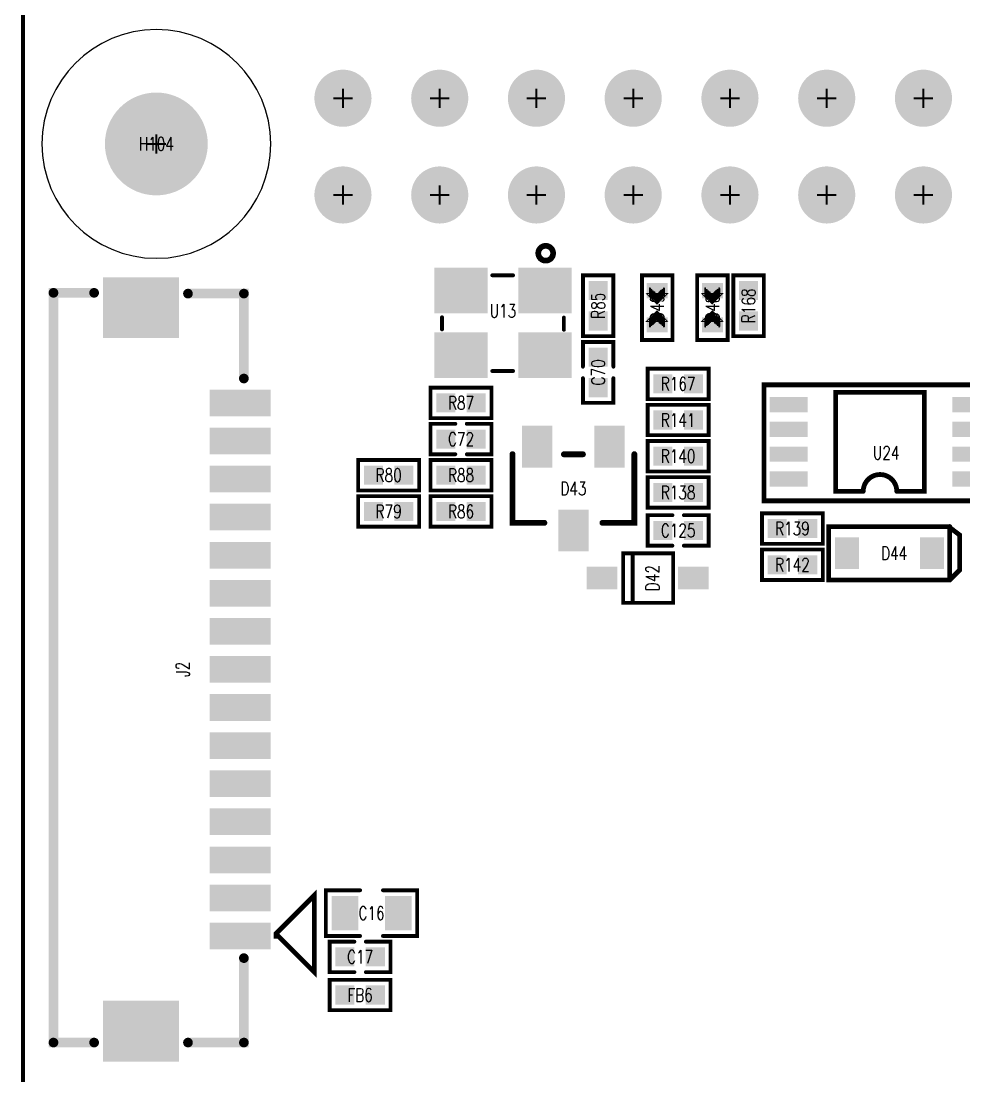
# Model space of a CAD drawing. Extents: x -4 to 157, y -7 to 87.
# Drawn here: x -3.55 to 21.2, y 24.53 to 52.23 of the extents above; entities that cross this region are included whole.
import ezdxf
from ezdxf.enums import TextEntityAlignment as Align

# ---------------------------------------------------------------- set-up
doc = ezdxf.new("R2010")
doc.units = 0
for name, pattern in [('KEEPOUT_00001000$0', [2, 1, 1]), ('TRMIDX_0', [2, 1, 1]), ('TRMIDX_1', [2, 1, 1])]:
    doc.linetypes.add(name, pattern=pattern)
for name, color, linetype in [('BOARD_OUTLINE_00', 254, 'CONTINUOUS'), ('DRIL_NPLTE_THRU_01', 3, 'CONTINUOUS'), ('DRIL_NPLTE_THRU_02', 171, 'CONTINUOUS'), ('DRIL_NPLTE_THRU_03', 222, 'CONTINUOUS'), ('DRIL_NPLTE_THRU_04', 2, 'CONTINUOUS'), ('DRIL_PLTE_THRU_01', 3, 'CONTINUOUS'), ('DRIL_PLTE_THRU_02', 171, 'CONTINUOUS'), ('DRIL_PLTE_THRU_03', 222, 'CONTINUOUS'), ('DRIL_PLTE_THRU_04', 2, 'CONTINUOUS'), ('DRIL_SYMBOL', 254, 'CONTINUOUS'), ('KEEPOUT_-1', 254, 'CONTINUOUS'), ('PADS_BOT', 56, 'CONTINUOUS'), ('PADS_INNER', 96, 'CONTINUOUS'), ('PADS_TOP', 96, 'CONTINUOUS'), ('PART_NAME_126', 6, 'CONTINUOUS'), ('PART_TOP_2DLINE_01', 255, 'CONTINUOUS'), ('PART_TOP_2DLINE_126', 255, 'CONTINUOUS'), ('PART_TOP_COPPER_01', 255, 'CONTINUOUS')]:
    doc.layers.add(name, color=color, linetype=linetype)
doc.styles.add('W0$05', font='simplex', dxfattribs={"width": 0.75})

# ---------------------------------------------------------------- blocks, each defined once
blk = doc.blocks.new('BOARD_5')
at = {"layer": 'BOARD_OUTLINE_00', "const_width": 0.1}
blk.add_lwpolyline([(0, -3.5, -0.414214), (3.5, 0), (156.51, 0, -0.414214), (160.01, -3.5), (160.01, -86.52, -0.414214), (156.51, -90.02), (3.5, -90.02, -0.414214), (0, -86.52)], format="xyb", close=True, dxfattribs=at)
blk = doc.blocks.new('SMOOTH_0$1')
at = {"const_width": 0.05}
blk.add_lwpolyline([(-0.025, 0, 1), (0.025, 0, 1)], format="xyb", close=True, dxfattribs=at)
blk = doc.blocks.new('PART_BODY_TOP_275')
at = {"layer": 'PART_TOP_2DLINE_126', "const_width": 0.1}
for points in [[(-0.15, 0.4), (-0.8, 0.4), (-0.8, -0.4), (-0.15, -0.4)], [(0.15, -0.4), (0.8, -0.4), (0.8, 0.4), (0.15, 0.4)]]:
    blk.add_lwpolyline(points, dxfattribs=at)
at = {"layer": 'PART_TOP_2DLINE_126'}
for p in [(-0.8, 0.4), (-0.15, 0.4), (0.15, 0.4), (0.8, 0.4), (-0.8, -0.4), (-0.15, -0.4), (0.15, -0.4), (0.8, -0.4)]:
    blk.add_blockref('SMOOTH_0$1', p, dxfattribs=at)
blk = doc.blocks.new('DRIL_HOLE_0')
blk.add_lwpolyline([(0, 0, 1), (0, 0, 1)], format="xyb", close=True)
blk = doc.blocks.new('PAD_0')
blk.add_lwpolyline([(0, 0, 1), (0, 0, 1)], format="xyb", close=True)
blk = doc.blocks.new('PAD_11')
at = {"const_width": 0.5}
blk.add_lwpolyline([(-0.25, 0), (0.25, 0)], dxfattribs=at)
blk = doc.blocks.new('STK_TOP_7')
at = {"layer": 'DRIL_PLTE_THRU_01'}
blk.add_blockref('DRIL_HOLE_0', (0, 0), dxfattribs=at)
at = {"layer": 'DRIL_PLTE_THRU_02'}
blk.add_blockref('DRIL_HOLE_0', (0, 0), dxfattribs=at)
at = {"layer": 'DRIL_PLTE_THRU_03'}
blk.add_blockref('DRIL_HOLE_0', (0, 0), dxfattribs=at)
at = {"layer": 'DRIL_PLTE_THRU_04'}
blk.add_blockref('DRIL_HOLE_0', (0, 0), dxfattribs=at)
at = {"layer": 'PADS_BOT'}
blk.add_blockref('PAD_0', (0, 0), dxfattribs=at)
at = {"layer": 'PADS_INNER'}
blk.add_blockref('PAD_0', (0, 0), dxfattribs=at)
at = {"layer": 'PADS_TOP'}
blk.add_blockref('PAD_11', (0, 0), dxfattribs=at)
blk = doc.blocks.new('SYM_TOP_5')
for name, p in [('PART_BODY_TOP_275', (0, 0)), ('STK_TOP_7', (-0.4, 0)), ('STK_TOP_7', (0.4, 0))]:
    blk.add_blockref(name, p)
blk = doc.blocks.new('PART_TOP_19')
blk.add_blockref('SYM_TOP_5', (0, 0))
at = {"layer": 'PART_NAME_126', "style": 'W0$05', "width": 0.75}
blk.add_text('C125', height=0.35, rotation=180, dxfattribs=at).set_placement((0, 0), align=Align.MIDDLE_CENTER)
blk = doc.blocks.new('PART_TOP_111')
blk.add_blockref('SYM_TOP_5', (0, 0))
at = {"layer": 'PART_NAME_126', "style": 'W0$05', "width": 0.75}
blk.add_text('C70', height=0.35, rotation=180, dxfattribs=at).set_placement((0, 0), align=Align.MIDDLE_CENTER)
blk = doc.blocks.new('PART_TOP_112')
blk.add_blockref('SYM_TOP_5', (0, 0))
at = {"layer": 'PART_NAME_126', "style": 'W0$05', "width": 0.75}
blk.add_text('C72', height=0.35, rotation=180, dxfattribs=at).set_placement((0, 0), align=Align.MIDDLE_CENTER)
blk = doc.blocks.new('DRIL_SYMBOL_0$9')
at = {"layer": 'DRIL_SYMBOL', "const_width": 0.0508}
for points in [[(0, -0.254), (0, 0.254)], [(-0.254, 0), (0.254, 0)]]:
    blk.add_lwpolyline(points, dxfattribs=at)
blk = doc.blocks.new('DRIL_HOLE_0$9')
at = {"const_width": 0.45}
blk.add_lwpolyline([(-0.225, 0, 1), (0.225, 0, 1)], format="xyb", close=True, dxfattribs=at)
blk.add_blockref('DRIL_SYMBOL_0$9', (0, 0))
blk = doc.blocks.new('PAD_3')
at = {"const_width": 0.575005}
blk.add_lwpolyline([(0, -0.287502, 1), (0, 0.287502, 1)], format="xyb", close=True, dxfattribs=at)
blk = doc.blocks.new('PAD_16')
at = {"const_width": 0.75}
blk.add_lwpolyline([(0, -0.375, 1), (0, 0.375, 1)], format="xyb", close=True, dxfattribs=at)
blk = doc.blocks.new('STK_TOP_13')
at = {"layer": 'DRIL_PLTE_THRU_01'}
blk.add_blockref('DRIL_HOLE_0$9', (0, 0), dxfattribs=at)
at = {"layer": 'DRIL_PLTE_THRU_02'}
blk.add_blockref('DRIL_HOLE_0$9', (0, 0), dxfattribs=at)
at = {"layer": 'DRIL_PLTE_THRU_03'}
blk.add_blockref('DRIL_HOLE_0$9', (0, 0), dxfattribs=at)
at = {"layer": 'DRIL_PLTE_THRU_04'}
blk.add_blockref('DRIL_HOLE_0$9', (0, 0), dxfattribs=at)
at = {"layer": 'PADS_BOT'}
blk.add_blockref('PAD_16', (0, 0), dxfattribs=at)
at = {"layer": 'PADS_INNER'}
blk.add_blockref('PAD_3', (0, 0), dxfattribs=at)
at = {"layer": 'PADS_TOP'}
blk.add_blockref('PAD_16', (0, 0), dxfattribs=at)
blk = doc.blocks.new('SYM_TOP_11')
for p in [(0, 0), (2.54, 0), (5.08, 0), (7.62, 0), (10.16, 0), (12.7, 0), (15.24, 0), (0, -2.54), (2.54, -2.54), (5.08, -2.54), (7.62, -2.54), (10.16, -2.54), (12.7, -2.54), (15.24, -2.54)]:
    blk.add_blockref('STK_TOP_13', p)
blk = doc.blocks.new('PART_TOP_131')
blk.add_blockref('SYM_TOP_11', (0, 0))
blk = doc.blocks.new('PART_BODY_TOP_282')
at = {"layer": 'PART_TOP_2DLINE_126', "const_width": 0.1}
blk.add_lwpolyline([(0.642, 0.65), (0.642, -0.65), (-0.668, -0.65), (-0.668, 0.65)], close=True, dxfattribs=at)
blk.add_lwpolyline([(0.394, -0.6), (0.394, 0.6)], dxfattribs=at)
at = {"layer": 'PART_TOP_2DLINE_126'}
for p in [(-0.668, 0.65), (0.394, 0.6), (0.642, 0.65), (0.394, -0.6), (-0.668, -0.65), (0.642, -0.65)]:
    blk.add_blockref('SMOOTH_0$1', p, dxfattribs=at)
blk = doc.blocks.new('PAD_17')
at = {"const_width": 0.6}
blk.add_lwpolyline([(-0.4, 0), (0.4, 0)], dxfattribs=at)
blk = doc.blocks.new('STK_TOP_14')
at = {"layer": 'DRIL_PLTE_THRU_01'}
blk.add_blockref('DRIL_HOLE_0', (0, 0), dxfattribs=at)
at = {"layer": 'DRIL_PLTE_THRU_02'}
blk.add_blockref('DRIL_HOLE_0', (0, 0), dxfattribs=at)
at = {"layer": 'DRIL_PLTE_THRU_03'}
blk.add_blockref('DRIL_HOLE_0', (0, 0), dxfattribs=at)
at = {"layer": 'DRIL_PLTE_THRU_04'}
blk.add_blockref('DRIL_HOLE_0', (0, 0), dxfattribs=at)
at = {"layer": 'PADS_BOT'}
blk.add_blockref('PAD_0', (0, 0), dxfattribs=at)
at = {"layer": 'PADS_INNER'}
blk.add_blockref('PAD_0', (0, 0), dxfattribs=at)
at = {"layer": 'PADS_TOP'}
blk.add_blockref('PAD_17', (0, 0), dxfattribs=at)
blk = doc.blocks.new('SYM_TOP_12')
for name, p in [('PART_BODY_TOP_282', (0, 0)), ('STK_TOP_14', (-1.2, 0)), ('STK_TOP_14', (1.2, 0))]:
    blk.add_blockref(name, p)
blk = doc.blocks.new('PART_TOP_165')
blk.add_blockref('SYM_TOP_12', (0, 0))
at = {"layer": 'PART_NAME_126', "style": 'W0$05', "width": 0.75}
blk.add_text('D42', height=0.35, rotation=270, dxfattribs=at).set_placement((-0.125, 0), align=Align.MIDDLE_CENTER)
blk = doc.blocks.new('SMOOTH_0$15392')
at = {"const_width": 0.07696}
blk.add_lwpolyline([(-0.03848, 0, 1), (0.03848, 0, 1)], format="xyb", close=True, dxfattribs=at)
blk = doc.blocks.new('PART_BODY_TOP_285')
at = {"layer": 'PART_TOP_2DLINE_126', "const_width": 0.154}
for points in [[(-0.762, 0.9), (-1.6, 0.9), (-1.6, -0.903)], [(0.762, 0.9), (1.6, 0.9), (1.6, -0.903)], [(-0.25, -0.9), (0.25, -0.9)]]:
    blk.add_lwpolyline(points, dxfattribs=at)
at = {"layer": 'PART_TOP_2DLINE_126'}
for p in [(-1.6, 0.9), (-0.762, 0.9), (0.762, 0.9), (1.6, 0.9), (-1.6, -0.903), (-0.25, -0.9), (0.25, -0.9), (1.6, -0.903)]:
    blk.add_blockref('SMOOTH_0$15392', p, dxfattribs=at)
blk = doc.blocks.new('PAD_20')
at = {"const_width": 0.8}
blk.add_lwpolyline([(-0.55, 0), (0.55, 0)], dxfattribs=at)
blk = doc.blocks.new('STK_TOP_17')
at = {"layer": 'DRIL_PLTE_THRU_01'}
blk.add_blockref('DRIL_HOLE_0', (0, 0), dxfattribs=at)
at = {"layer": 'DRIL_PLTE_THRU_02'}
blk.add_blockref('DRIL_HOLE_0', (0, 0), dxfattribs=at)
at = {"layer": 'DRIL_PLTE_THRU_03'}
blk.add_blockref('DRIL_HOLE_0', (0, 0), dxfattribs=at)
at = {"layer": 'DRIL_PLTE_THRU_04'}
blk.add_blockref('DRIL_HOLE_0', (0, 0), dxfattribs=at)
at = {"layer": 'PADS_BOT'}
blk.add_blockref('PAD_0', (0, 0), dxfattribs=at)
at = {"layer": 'PADS_INNER'}
blk.add_blockref('PAD_0', (0, 0), dxfattribs=at)
at = {"layer": 'PADS_TOP', "rotation": 90}
blk.add_blockref('PAD_20', (0, 0), dxfattribs=at)
blk = doc.blocks.new('SYM_TOP_15')
for name, p in [('STK_TOP_17', (0, 1.1)), ('PART_BODY_TOP_285', (0, 0)), ('STK_TOP_17', (-0.95, -1.1)), ('STK_TOP_17', (0.95, -1.1))]:
    blk.add_blockref(name, p)
blk = doc.blocks.new('PART_TOP_166')
blk.add_blockref('SYM_TOP_15', (0, 0))
at = {"layer": 'PART_NAME_126', "style": 'W0$05', "width": 0.75}
blk.add_text('D43', height=0.35, rotation=180, dxfattribs=at).set_placement((0, 0), align=Align.MIDDLE_CENTER)
blk = doc.blocks.new('SMOOTH_0$127')
at = {"const_width": 0.0635}
blk.add_lwpolyline([(-0.03175, 0, 1), (0.03175, 0, 1)], format="xyb", close=True, dxfattribs=at)
blk = doc.blocks.new('PART_BODY_TOP_286')
at = {"layer": 'PART_TOP_2DLINE_126', "const_width": 0.127}
blk.add_lwpolyline([(1.55, 0.7), (1.84, 0.48), (1.84, -0.44), (1.58001, -0.7), (-1.6, -0.7), (-1.6, 0.7)], close=True, dxfattribs=at)
blk.add_lwpolyline([(1.58, -0.69), (1.58, 0.702)], dxfattribs=at)
at = {"layer": 'PART_TOP_2DLINE_126'}
for p in [(-1.6, 0.7), (1.55, 0.7), (1.58, 0.702), (1.84, 0.48), (1.84, -0.44), (-1.6, -0.7), (1.58, -0.69), (1.58001, -0.7)]:
    blk.add_blockref('SMOOTH_0$127', p, dxfattribs=at)
blk = doc.blocks.new('PAD_21')
at = {"const_width": 0.63}
blk.add_lwpolyline([(-0.415, 0), (0.415, 0)], dxfattribs=at)
blk = doc.blocks.new('STK_TOP_18')
at = {"layer": 'DRIL_PLTE_THRU_01'}
blk.add_blockref('DRIL_HOLE_0', (0, 0), dxfattribs=at)
at = {"layer": 'DRIL_PLTE_THRU_02'}
blk.add_blockref('DRIL_HOLE_0', (0, 0), dxfattribs=at)
at = {"layer": 'DRIL_PLTE_THRU_03'}
blk.add_blockref('DRIL_HOLE_0', (0, 0), dxfattribs=at)
at = {"layer": 'DRIL_PLTE_THRU_04'}
blk.add_blockref('DRIL_HOLE_0', (0, 0), dxfattribs=at)
at = {"layer": 'PADS_BOT'}
blk.add_blockref('PAD_0', (0, 0), dxfattribs=at)
at = {"layer": 'PADS_INNER'}
blk.add_blockref('PAD_0', (0, 0), dxfattribs=at)
at = {"layer": 'PADS_TOP', "rotation": 90}
blk.add_blockref('PAD_21', (0, 0), dxfattribs=at)
blk = doc.blocks.new('SYM_TOP_16')
for name, p in [('PART_BODY_TOP_286', (0, 0)), ('STK_TOP_18', (-1.115, 0)), ('STK_TOP_18', (1.115, 0))]:
    blk.add_blockref(name, p)
blk = doc.blocks.new('PART_TOP_167')
blk.add_blockref('SYM_TOP_16', (0, 0))
at = {"layer": 'PART_NAME_126', "style": 'W0$05', "width": 0.75}
blk.add_text('D44', height=0.35, dxfattribs=at).set_placement((0.12, 0.001), align=Align.MIDDLE_CENTER)
blk = doc.blocks.new('SMOOTH_0$0254')
at = {"const_width": 0.0127}
blk.add_lwpolyline([(-0.00635, 0, 1), (0.00635, 0, 1)], format="xyb", close=True, dxfattribs=at)
blk = doc.blocks.new('SMOOTH_0$0508')
at = {"const_width": 0.0254}
blk.add_lwpolyline([(-0.0127, 0, 1), (0.0127, 0, 1)], format="xyb", close=True, dxfattribs=at)
blk = doc.blocks.new('PART_BODY_TOP_283')
at = {"layer": 'PART_TOP_2DLINE_126', "const_width": 0.1}
blk.add_lwpolyline([(0.85, -0.4), (0.85, 0.4), (-0.85, 0.4), (-0.85, -0.4)], close=True, dxfattribs=at)
at = {"layer": 'PART_TOP_COPPER_01', "linetype": 'TRMIDX_0', "const_width": 0.0254}
for points in [[(-0.3556, -0.2667), (-0.08255, 0.00635), (-0.36195, 0.28575), (-0.36195, -0.254), (-0.3556, -0.254)], [(-0.3048, -0.1651), (-0.1397, 0), (-0.31115, 0.17145), (-0.31115, -0.1524), (-0.3048, -0.1524)]]:
    blk.add_lwpolyline(points, close=True, dxfattribs=at)
at = {"layer": 'PART_TOP_COPPER_01', "linetype": 'TRMIDX_1', "const_width": 0.0254}
for points in [[(0.3683, 0.2794), (0.09525, 0.00635), (0.37465, -0.27305), (0.37465, 0.2667), (0.3683, 0.2667)], [(0.3175, 0.1778), (0.1524, 0.0127), (0.32385, -0.15875), (0.32385, 0.1651), (0.3175, 0.1651)]]:
    blk.add_lwpolyline(points, close=True, dxfattribs=at)
at = {"layer": 'PART_TOP_COPPER_01', "linetype": 'TRMIDX_0', "const_width": 0.0508}
for points in [[(-0.3048, 0.1905), (-0.4953, 0.1905)], [(-0.2667, 0.1524), (-0.4572, 0.1524)], [(-0.2413, 0.1143), (-0.4318, 0.1143)], [(-0.2159, 0.0889), (-0.4064, 0.0889)], [(-0.1905, 0.0635), (-0.381, 0.0635)], [(-0.1524, 0.0381), (-0.3429, 0.0381)], [(-0.1397, -0.0127), (-0.3302, -0.0127)], [(-0.127, 0.0127), (-0.3175, 0.0127)], [(-0.3048, -0.1778), (-0.4953, -0.1778)], [(-0.2667, -0.1397), (-0.4572, -0.1397)], [(-0.2286, -0.1016), (-0.4191, -0.1016)], [(-0.2032, -0.0635), (-0.3937, -0.0635)], [(-0.1651, -0.0381), (-0.3556, -0.0381)]]:
    blk.add_lwpolyline(points, dxfattribs=at)
at = {"layer": 'PART_TOP_COPPER_01', "linetype": 'TRMIDX_1', "const_width": 0.0508}
for points in [[(0.1397, 0), (0.3302, 0)], [(0.1524, 0.0254), (0.3429, 0.0254)], [(0.1651, -0.0254), (0.3556, -0.0254)], [(0.1778, 0.0508), (0.3683, 0.0508)], [(0.2159, 0.0762), (0.4064, 0.0762)], [(0.2413, 0.1143), (0.4318, 0.1143)], [(0.2794, 0.1524), (0.4699, 0.1524)], [(0.3175, 0.1905), (0.508, 0.1905)], [(0.2032, -0.0508), (0.3937, -0.0508)], [(0.2286, -0.0762), (0.4191, -0.0762)], [(0.254, -0.1016), (0.4445, -0.1016)], [(0.2794, -0.1397), (0.4699, -0.1397)], [(0.3175, -0.1778), (0.508, -0.1778)]]:
    blk.add_lwpolyline(points, dxfattribs=at)
at = {"layer": 'PART_TOP_2DLINE_126'}
for p in [(-0.85, 0.4), (0.85, 0.4), (-0.85, -0.4), (0.85, -0.4)]:
    blk.add_blockref('SMOOTH_0$1', p, dxfattribs=at)
at = {"layer": 'PART_TOP_COPPER_01'}
for name, p in [('SMOOTH_0$0254', (-0.36195, 0.28575)), ('SMOOTH_0$0254', (0.3683, 0.2794)), ('SMOOTH_0$0254', (0.3683, 0.2667)), ('SMOOTH_0$0254', (0.37465, 0.2667)), ('SMOOTH_0$0508', (-0.4953, 0.1905)), ('SMOOTH_0$0508', (-0.4572, 0.1524)), ('SMOOTH_0$0508', (-0.4318, 0.1143)), ('SMOOTH_0$0508', (-0.4064, 0.0889)), ('SMOOTH_0$0508', (-0.381, 0.0635)), ('SMOOTH_0$0508', (-0.3429, 0.0381)), ('SMOOTH_0$0508', (-0.3302, -0.0127)), ('SMOOTH_0$0508', (-0.3175, 0.0127)), ('SMOOTH_0$0508', (-0.3048, 0.1905)), ('SMOOTH_0$0254', (-0.31115, 0.17145)), ('SMOOTH_0$0508', (-0.2667, 0.1524)), ('SMOOTH_0$0508', (-0.2413, 0.1143)), ('SMOOTH_0$0508', (-0.2159, 0.0889)), ('SMOOTH_0$0508', (-0.1905, 0.0635)), ('SMOOTH_0$0508', (-0.1524, 0.0381)), ('SMOOTH_0$0508', (-0.1397, -0.0127)), ('SMOOTH_0$0508', (-0.127, 0.0127)), ('SMOOTH_0$0254', (-0.1397, 0)), ('SMOOTH_0$0254', (-0.08255, 0.00635)), ('SMOOTH_0$0254', (0.09525, 0.00635)), ('SMOOTH_0$0508', (0.1397, 0)), ('SMOOTH_0$0508', (0.1524, 0.0254)), ('SMOOTH_0$0254', (0.1524, 0.0127)), ('SMOOTH_0$0508', (0.1651, -0.0254)), ('SMOOTH_0$0508', (0.1778, 0.0508)), ('SMOOTH_0$0508', (0.2159, 0.0762)), ('SMOOTH_0$0508', (0.2413, 0.1143)), ('SMOOTH_0$0508', (0.2794, 0.1524)), ('SMOOTH_0$0508', (0.3175, 0.1905)), ('SMOOTH_0$0254', (0.3175, 0.1778)), ('SMOOTH_0$0254', (0.3175, 0.1651)), ('SMOOTH_0$0508', (0.3302, 0)), ('SMOOTH_0$0254', (0.32385, 0.1651)), ('SMOOTH_0$0508', (0.3429, 0.0254)), ('SMOOTH_0$0508', (0.3556, -0.0254)), ('SMOOTH_0$0508', (0.3683, 0.0508)), ('SMOOTH_0$0508', (0.4064, 0.0762)), ('SMOOTH_0$0508', (0.4318, 0.1143)), ('SMOOTH_0$0508', (0.4699, 0.1524)), ('SMOOTH_0$0508', (0.508, 0.1905)), ('SMOOTH_0$0508', (-0.4953, -0.1778)), ('SMOOTH_0$0508', (-0.4572, -0.1397)), ('SMOOTH_0$0508', (-0.4191, -0.1016)), ('SMOOTH_0$0508', (-0.3937, -0.0635)), ('SMOOTH_0$0508', (-0.3556, -0.0381)), ('SMOOTH_0$0254', (-0.36195, -0.254)), ('SMOOTH_0$0254', (-0.3556, -0.254)), ('SMOOTH_0$0254', (-0.3556, -0.2667)), ('SMOOTH_0$0508', (-0.3048, -0.1778)), ('SMOOTH_0$0254', (-0.31115, -0.1524)), ('SMOOTH_0$0254', (-0.3048, -0.1524)), ('SMOOTH_0$0254', (-0.3048, -0.1651)), ('SMOOTH_0$0508', (-0.2667, -0.1397)), ('SMOOTH_0$0508', (-0.2286, -0.1016)), ('SMOOTH_0$0508', (-0.2032, -0.0635)), ('SMOOTH_0$0508', (-0.1651, -0.0381)), ('SMOOTH_0$0508', (0.2032, -0.0508)), ('SMOOTH_0$0508', (0.2286, -0.0762)), ('SMOOTH_0$0508', (0.254, -0.1016)), ('SMOOTH_0$0508', (0.2794, -0.1397)), ('SMOOTH_0$0508', (0.3175, -0.1778)), ('SMOOTH_0$0254', (0.32385, -0.15875)), ('SMOOTH_0$0254', (0.37465, -0.27305)), ('SMOOTH_0$0508', (0.3937, -0.0508)), ('SMOOTH_0$0508', (0.4191, -0.0762)), ('SMOOTH_0$0508', (0.4445, -0.1016)), ('SMOOTH_0$0508', (0.4699, -0.1397)), ('SMOOTH_0$0508', (0.508, -0.1778))]:
    blk.add_blockref(name, p, dxfattribs=at)
blk = doc.blocks.new('PAD_18')
at = {"const_width": 0.4}
blk.add_lwpolyline([(-0.275, 0), (0.275, 0)], dxfattribs=at)
blk = doc.blocks.new('STK_TOP_15')
at = {"layer": 'DRIL_PLTE_THRU_01'}
blk.add_blockref('DRIL_HOLE_0', (0, 0), dxfattribs=at)
at = {"layer": 'DRIL_PLTE_THRU_02'}
blk.add_blockref('DRIL_HOLE_0', (0, 0), dxfattribs=at)
at = {"layer": 'DRIL_PLTE_THRU_03'}
blk.add_blockref('DRIL_HOLE_0', (0, 0), dxfattribs=at)
at = {"layer": 'DRIL_PLTE_THRU_04'}
blk.add_blockref('DRIL_HOLE_0', (0, 0), dxfattribs=at)
at = {"layer": 'PADS_BOT'}
blk.add_blockref('PAD_0', (0, 0), dxfattribs=at)
at = {"layer": 'PADS_INNER'}
blk.add_blockref('PAD_0', (0, 0), dxfattribs=at)
at = {"layer": 'PADS_TOP', "rotation": 90}
blk.add_blockref('PAD_18', (0, 0), dxfattribs=at)
blk = doc.blocks.new('SYM_TOP_13')
for name, p in [('PART_BODY_TOP_283', (0, 0)), ('STK_TOP_15', (-0.45, 0)), ('STK_TOP_15', (0.45, 0))]:
    blk.add_blockref(name, p)
blk = doc.blocks.new('PART_TOP_171')
blk.add_blockref('SYM_TOP_13', (0, 0))
at = {"layer": 'PART_NAME_126', "style": 'W0$05', "width": 0.75}
blk.add_text('D48', height=0.35, dxfattribs=at).set_placement((0, 0), align=Align.MIDDLE_CENTER)
blk = doc.blocks.new('PART_TOP_172')
blk.add_blockref('SYM_TOP_13', (0, 0))
at = {"layer": 'PART_NAME_126', "style": 'W0$05', "width": 0.75}
blk.add_text('D49', height=0.35, dxfattribs=at).set_placement((0, 0), align=Align.MIDDLE_CENTER)
blk = doc.blocks.new('PART_BODY_TOP_290')
at = {"layer": 'PART_TOP_2DLINE_126', "const_width": 0.1}
blk.add_lwpolyline([(-0.8, 0.4), (0.8, 0.4), (0.8, -0.4), (-0.8, -0.4)], close=True, dxfattribs=at)
at = {"layer": 'PART_TOP_2DLINE_126'}
for p in [(-0.8, 0.4), (0.8, 0.4), (-0.8, -0.4), (0.8, -0.4)]:
    blk.add_blockref('SMOOTH_0$1', p, dxfattribs=at)
blk = doc.blocks.new('SYM_TOP_20')
for name, p in [('PART_BODY_TOP_290', (0, 0)), ('STK_TOP_7', (-0.4, 0)), ('STK_TOP_7', (0.4, 0))]:
    blk.add_blockref(name, p)
blk = doc.blocks.new('PART_TOP_256')
blk.add_blockref('SYM_TOP_20', (0, 0))
at = {"layer": 'PART_NAME_126', "style": 'W0$05', "width": 0.75}
blk.add_text('R138', height=0.35, rotation=180, dxfattribs=at).set_placement((0, 0), align=Align.MIDDLE_CENTER)
blk = doc.blocks.new('PART_TOP_257')
blk.add_blockref('SYM_TOP_20', (0, 0))
at = {"layer": 'PART_NAME_126', "style": 'W0$05', "width": 0.75}
blk.add_text('R139', height=0.35, dxfattribs=at).set_placement((0, 0), align=Align.MIDDLE_CENTER)
blk = doc.blocks.new('PART_TOP_259')
blk.add_blockref('SYM_TOP_20', (0, 0))
at = {"layer": 'PART_NAME_126', "style": 'W0$05', "width": 0.75}
blk.add_text('R140', height=0.35, dxfattribs=at).set_placement((0, 0), align=Align.MIDDLE_CENTER)
blk = doc.blocks.new('PART_TOP_260')
blk.add_blockref('SYM_TOP_20', (0, 0))
at = {"layer": 'PART_NAME_126', "style": 'W0$05', "width": 0.75}
blk.add_text('R141', height=0.35, dxfattribs=at).set_placement((0, 0), align=Align.MIDDLE_CENTER)
blk = doc.blocks.new('PART_TOP_261')
blk.add_blockref('SYM_TOP_20', (0, 0))
at = {"layer": 'PART_NAME_126', "style": 'W0$05', "width": 0.75}
blk.add_text('R142', height=0.35, dxfattribs=at).set_placement((0, 0), align=Align.MIDDLE_CENTER)
blk = doc.blocks.new('PART_TOP_284')
blk.add_blockref('SYM_TOP_20', (0, 0))
at = {"layer": 'PART_NAME_126', "style": 'W0$05', "width": 0.75}
blk.add_text('R167', height=0.35, dxfattribs=at).set_placement((0, 0), align=Align.MIDDLE_CENTER)
blk = doc.blocks.new('PART_TOP_285')
blk.add_blockref('SYM_TOP_20', (0, 0))
at = {"layer": 'PART_NAME_126', "style": 'W0$05', "width": 0.75}
blk.add_text('R168', height=0.35, rotation=180, dxfattribs=at).set_placement((0, 0), align=Align.MIDDLE_CENTER)
blk = doc.blocks.new('PART_TOP_374')
blk.add_blockref('SYM_TOP_20', (0, 0))
at = {"layer": 'PART_NAME_126', "style": 'W0$05', "width": 0.75}
blk.add_text('FB6', height=0.35, rotation=180, dxfattribs=at).set_placement((0, 0), align=Align.MIDDLE_CENTER)
blk = doc.blocks.new('PART_TOP_376')
blk.add_blockref('SYM_TOP_20', (0, 0))
at = {"layer": 'PART_NAME_126', "style": 'W0$05', "width": 0.75}
blk.add_text('R79', height=0.35, rotation=180, dxfattribs=at).set_placement((0, 0), align=Align.MIDDLE_CENTER)
blk = doc.blocks.new('PART_TOP_378')
blk.add_blockref('SYM_TOP_20', (0, 0))
at = {"layer": 'PART_NAME_126', "style": 'W0$05', "width": 0.75}
blk.add_text('R80', height=0.35, dxfattribs=at).set_placement((0, 0), align=Align.MIDDLE_CENTER)
blk = doc.blocks.new('PART_TOP_379')
blk.add_blockref('SYM_TOP_20', (0, 0))
at = {"layer": 'PART_NAME_126', "style": 'W0$05', "width": 0.75}
blk.add_text('R85', height=0.35, rotation=180, dxfattribs=at).set_placement((0, 0), align=Align.MIDDLE_CENTER)
blk = doc.blocks.new('PART_TOP_380')
blk.add_blockref('SYM_TOP_20', (0, 0))
at = {"layer": 'PART_NAME_126', "style": 'W0$05', "width": 0.75}
blk.add_text('R86', height=0.35, rotation=180, dxfattribs=at).set_placement((0, 0), align=Align.MIDDLE_CENTER)
blk = doc.blocks.new('PART_TOP_381')
blk.add_blockref('SYM_TOP_20', (0, 0))
at = {"layer": 'PART_NAME_126', "style": 'W0$05', "width": 0.75}
blk.add_text('R87', height=0.35, dxfattribs=at).set_placement((0, 0), align=Align.MIDDLE_CENTER)
blk = doc.blocks.new('PART_TOP_382')
blk.add_blockref('SYM_TOP_20', (0, 0))
at = {"layer": 'PART_NAME_126', "style": 'W0$05', "width": 0.75}
blk.add_text('R88', height=0.35, rotation=180, dxfattribs=at).set_placement((0, 0), align=Align.MIDDLE_CENTER)
blk = doc.blocks.new('SMOOTH_0$1001')
at = {"const_width": 0.05}
blk.add_lwpolyline([(-0.025, 0, 1), (0.025, 0, 1)], format="xyb", close=True, dxfattribs=at)
blk = doc.blocks.new('PART_BODY_TOP_317')
at = {"layer": 'PART_TOP_2DLINE_126', "const_width": 0.1}
for points in [[(-0.266, 1.263), (0.279, 1.263)], [(-1.6, 0.182), (-1.6, -0.142)], [(1.6, 0.171), (1.6, -0.147)], [(-0.266, -1.25), (0.279, -1.25)]]:
    blk.add_lwpolyline(points, dxfattribs=at)
at = {"layer": 'PART_TOP_2DLINE_126', "const_width": 0.15}
blk.add_lwpolyline([(-0.928, -1.83, 1), (-1.317, -1.83, 1)], format="xyb", close=True, dxfattribs=at)
at = {"layer": 'PART_TOP_2DLINE_126'}
for p in [(-0.266, 1.263), (0.279, 1.263), (-1.6, 0.182), (1.6, 0.171), (-1.6, -0.142), (1.6, -0.147), (-0.266, -1.25), (0.279, -1.25)]:
    blk.add_blockref('SMOOTH_0$1001', p, dxfattribs=at)
blk = doc.blocks.new('PAD_76')
at = {"const_width": 1.199896}
blk.add_lwpolyline([(-0.699998, 0), (0.699998, 0)], dxfattribs=at)
blk = doc.blocks.new('STK_TOP_69')
at = {"layer": 'DRIL_PLTE_THRU_01'}
blk.add_blockref('DRIL_HOLE_0', (0, 0), dxfattribs=at)
at = {"layer": 'DRIL_PLTE_THRU_02'}
blk.add_blockref('DRIL_HOLE_0', (0, 0), dxfattribs=at)
at = {"layer": 'DRIL_PLTE_THRU_03'}
blk.add_blockref('DRIL_HOLE_0', (0, 0), dxfattribs=at)
at = {"layer": 'DRIL_PLTE_THRU_04'}
blk.add_blockref('DRIL_HOLE_0', (0, 0), dxfattribs=at)
at = {"layer": 'PADS_BOT'}
blk.add_blockref('PAD_0', (0, 0), dxfattribs=at)
at = {"layer": 'PADS_INNER'}
blk.add_blockref('PAD_0', (0, 0), dxfattribs=at)
at = {"layer": 'PADS_TOP'}
blk.add_blockref('PAD_76', (0, 0), dxfattribs=at)
blk = doc.blocks.new('SYM_TOP_47')
for name, p in [('STK_TOP_69', (-1.1, 0.85)), ('STK_TOP_69', (1.1, 0.85)), ('PART_BODY_TOP_317', (0, 0)), ('STK_TOP_69', (-1.1, -0.85)), ('STK_TOP_69', (1.1, -0.85))]:
    blk.add_blockref(name, p)
blk = doc.blocks.new('PART_TOP_406')
blk.add_blockref('SYM_TOP_47', (0, 0))
at = {"layer": 'PART_NAME_126', "style": 'W0$05', "width": 0.75}
blk.add_text('U13', height=0.35, rotation=180, dxfattribs=at).set_placement((0, -0.314), align=Align.MIDDLE_CENTER)
blk = doc.blocks.new('PART_BODY_TOP_322')
at = {"layer": 'PART_TOP_2DLINE_01'}
for points, const_width in [([(-3.358, 1.709, 1), (-2.712, 1.709, 1)], 0.152), ([(-0.44, 1.272, 1), (0.441, 1.272), (1.165, 1.272), (1.165, -1.328), (-1.165, -1.328), (-1.165, 1.272)], 0.127)]:
    blk.add_lwpolyline(points, format="xyb", close=True, dxfattribs=dict(at, const_width=const_width))
at = {"layer": 'PART_TOP_2DLINE_01', "const_width": 0.127}
blk.add_lwpolyline([(3.048, 1.524), (-2.54, 1.524), (-3.048, 1.016), (-3.048, -1.524), (3.048, -1.524)], close=True, dxfattribs=at)
at = {"layer": 'PART_TOP_2DLINE_01'}
for p in [(-2.54, 1.524), (3.048, 1.524), (-1.165, 1.272), (-0.44, 1.272), (0.441, 1.272), (1.165, 1.272), (-3.048, 1.016), (-1.165, -1.328), (1.165, -1.328), (-3.048, -1.524), (3.048, -1.524)]:
    blk.add_blockref('SMOOTH_0$127', p, dxfattribs=at)
blk = doc.blocks.new('PAD_83')
at = {"const_width": 0.4}
blk.add_lwpolyline([(-0.5, 0), (0.5, 0)], dxfattribs=at)
blk = doc.blocks.new('STK_TOP_81')
at = {"layer": 'DRIL_PLTE_THRU_01'}
blk.add_blockref('DRIL_HOLE_0', (0, 0), dxfattribs=at)
at = {"layer": 'DRIL_PLTE_THRU_02'}
blk.add_blockref('DRIL_HOLE_0', (0, 0), dxfattribs=at)
at = {"layer": 'DRIL_PLTE_THRU_03'}
blk.add_blockref('DRIL_HOLE_0', (0, 0), dxfattribs=at)
at = {"layer": 'DRIL_PLTE_THRU_04'}
blk.add_blockref('DRIL_HOLE_0', (0, 0), dxfattribs=at)
at = {"layer": 'PADS_BOT'}
blk.add_blockref('PAD_0', (0, 0), dxfattribs=at)
at = {"layer": 'PADS_INNER'}
blk.add_blockref('PAD_0', (0, 0), dxfattribs=at)
at = {"layer": 'PADS_TOP'}
blk.add_blockref('PAD_83', (0, 0), dxfattribs=at)
blk = doc.blocks.new('SYM_TOP_52')
for name, p in [('PART_BODY_TOP_322', (0, 0)), ('STK_TOP_81', (-2.4, 0.947)), ('STK_TOP_81', (2.4, 0.947)), ('STK_TOP_81', (-2.4, 0.297)), ('STK_TOP_81', (2.4, 0.297)), ('STK_TOP_81', (-2.4, -0.353)), ('STK_TOP_81', (2.4, -0.353)), ('STK_TOP_81', (-2.4, -1.003)), ('STK_TOP_81', (2.4, -1.003))]:
    blk.add_blockref(name, p)
blk = doc.blocks.new('PART_TOP_414')
blk.add_blockref('SYM_TOP_52', (0, 0))
at = {"layer": 'PART_NAME_126', "style": 'W0$05', "width": 0.75}
blk.add_text('U24', height=0.35, rotation=180, dxfattribs=at).set_placement((-0.161298, 0.260484), align=Align.MIDDLE_CENTER)
blk = doc.blocks.new('PART_BODY_TOP_331')
at = {"layer": 'KEEPOUT_-1', "linetype": 'KEEPOUT_00001000$0'}
blk.add_lwpolyline([(-3.003, 0, 1), (3.003, 0, 1)], format="xyb", close=True, dxfattribs=at)
blk = doc.blocks.new('DRIL_SYMBOL_2$7')
at = {"layer": 'DRIL_SYMBOL', "const_width": 0.0508}
for points in [[(0, -0.254), (0, 0.254)], [(-0.254, 0), (0.254, 0)]]:
    blk.add_lwpolyline(points, dxfattribs=at)
blk = doc.blocks.new('DRIL_HOLE_2$7')
at = {"const_width": 1.35}
blk.add_lwpolyline([(-0.675, 0, 1), (0.675, 0, 1)], format="xyb", close=True, dxfattribs=at)
blk.add_blockref('DRIL_SYMBOL_2$7', (0, 0))
blk = doc.blocks.new('PAD_89')
at = {"const_width": 1.35}
blk.add_lwpolyline([(0, -0.675, 1), (0, 0.675, 1)], format="xyb", close=True, dxfattribs=at)
blk = doc.blocks.new('STK_TOP_91')
at = {"layer": 'DRIL_NPLTE_THRU_01'}
blk.add_blockref('DRIL_HOLE_2$7', (0, 0), dxfattribs=at)
at = {"layer": 'DRIL_NPLTE_THRU_02'}
blk.add_blockref('DRIL_HOLE_2$7', (0, 0), dxfattribs=at)
at = {"layer": 'DRIL_NPLTE_THRU_03'}
blk.add_blockref('DRIL_HOLE_2$7', (0, 0), dxfattribs=at)
at = {"layer": 'DRIL_NPLTE_THRU_04'}
blk.add_blockref('DRIL_HOLE_2$7', (0, 0), dxfattribs=at)
at = {"layer": 'PADS_BOT'}
blk.add_blockref('PAD_89', (0, 0), dxfattribs=at)
at = {"layer": 'PADS_INNER'}
blk.add_blockref('PAD_89', (0, 0), dxfattribs=at)
at = {"layer": 'PADS_TOP'}
blk.add_blockref('PAD_89', (0, 0), dxfattribs=at)
blk = doc.blocks.new('SYM_TOP_61')
for name in ['PART_BODY_TOP_331', 'STK_TOP_91']:
    blk.add_blockref(name, (0, 0))
blk = doc.blocks.new('PART_TOP_433')
blk.add_blockref('SYM_TOP_61', (0, 0))
at = {"layer": 'PART_NAME_126', "style": 'W0$05', "width": 0.75}
blk.add_text('H104', height=0.35, dxfattribs=at).set_placement((0, 0), align=Align.MIDDLE_CENTER)
blk = doc.blocks.new('PART_TOP_468')
blk.add_blockref('SYM_TOP_5', (0, 0))
at = {"layer": 'PART_NAME_126', "style": 'W0$05', "width": 0.75}
blk.add_text('C17', height=0.35, dxfattribs=at).set_placement((0, 0), align=Align.MIDDLE_CENTER)
blk = doc.blocks.new('PART_BODY_TOP_278')
at = {"layer": 'PART_TOP_2DLINE_126', "const_width": 0.1}
for points in [[(-0.3, 0.6), (-1.2, 0.6), (-1.2, -0.6), (-0.3, -0.6)], [(0.3, -0.6), (1.2, -0.6), (1.2, 0.6), (0.3, 0.6)]]:
    blk.add_lwpolyline(points, dxfattribs=at)
at = {"layer": 'PART_TOP_2DLINE_126'}
for p in [(-1.2, 0.6), (-0.3, 0.6), (0.3, 0.6), (1.2, 0.6), (-1.2, -0.6), (-0.3, -0.6), (0.3, -0.6), (1.2, -0.6)]:
    blk.add_blockref('SMOOTH_0$1', p, dxfattribs=at)
blk = doc.blocks.new('PAD_14')
at = {"const_width": 0.7}
blk.add_lwpolyline([(-0.45, 0), (0.45, 0)], dxfattribs=at)
blk = doc.blocks.new('STK_TOP_10')
at = {"layer": 'DRIL_PLTE_THRU_01'}
blk.add_blockref('DRIL_HOLE_0', (0, 0), dxfattribs=at)
at = {"layer": 'DRIL_PLTE_THRU_02'}
blk.add_blockref('DRIL_HOLE_0', (0, 0), dxfattribs=at)
at = {"layer": 'DRIL_PLTE_THRU_03'}
blk.add_blockref('DRIL_HOLE_0', (0, 0), dxfattribs=at)
at = {"layer": 'DRIL_PLTE_THRU_04'}
blk.add_blockref('DRIL_HOLE_0', (0, 0), dxfattribs=at)
at = {"layer": 'PADS_BOT'}
blk.add_blockref('PAD_0', (0, 0), dxfattribs=at)
at = {"layer": 'PADS_INNER'}
blk.add_blockref('PAD_0', (0, 0), dxfattribs=at)
at = {"layer": 'PADS_TOP', "rotation": 90}
blk.add_blockref('PAD_14', (0, 0), dxfattribs=at)
blk = doc.blocks.new('SYM_TOP_8')
for name, p in [('PART_BODY_TOP_278', (0, 0)), ('STK_TOP_10', (-0.7, 0)), ('STK_TOP_10', (0.7, 0))]:
    blk.add_blockref(name, p)
blk = doc.blocks.new('PART_TOP_471')
blk.add_blockref('SYM_TOP_8', (0, 0))
at = {"layer": 'PART_NAME_126', "style": 'W0$05', "width": 0.75}
blk.add_text('C16', height=0.35, dxfattribs=at).set_placement((0, 0), align=Align.MIDDLE_CENTER)
blk = doc.blocks.new('SMOOTH_0$254')
at = {"const_width": 0.127}
blk.add_lwpolyline([(-0.0635, 0, 1), (0.0635, 0, 1)], format="xyb", close=True, dxfattribs=at)
blk = doc.blocks.new('PART_BODY_TOP_343')
at = {"layer": 'PART_TOP_2DLINE_126', "const_width": 0.254}
for points in [[(-16.799, 3.833), (-16.799, 4.9), (2.89, 4.9), (2.89, 3.833)], [(-14.581, -0.099), (-16.799, -0.099), (-16.799, 1.369)], [(0.64, -0.099), (2.87, -0.099), (2.87, 1.369)]]:
    blk.add_lwpolyline(points, dxfattribs=at)
at = {"layer": 'PART_TOP_2DLINE_126', "const_width": 0.127}
blk.add_lwpolyline([(-14.01, -1.01), (-14.95, -1.95), (-12.93, -1.95), (-13.94, -0.94), (-14.01, -0.94)], close=True, dxfattribs=at)
at = {"layer": 'PART_TOP_2DLINE_126'}
for name, p in [('SMOOTH_0$254', (-16.799, 4.9)), ('SMOOTH_0$254', (2.89, 4.9)), ('SMOOTH_0$254', (-16.799, 3.833)), ('SMOOTH_0$254', (2.89, 3.833)), ('SMOOTH_0$254', (-16.799, 1.369)), ('SMOOTH_0$254', (2.87, 1.369)), ('SMOOTH_0$254', (-16.799, -0.099)), ('SMOOTH_0$254', (-14.581, -0.099)), ('SMOOTH_0$254', (0.64, -0.099)), ('SMOOTH_0$254', (2.87, -0.099)), ('SMOOTH_0$127', (-14.01, -0.94)), ('SMOOTH_0$127', (-14.01, -1.01)), ('SMOOTH_0$127', (-13.94, -0.94)), ('SMOOTH_0$127', (-14.95, -1.95)), ('SMOOTH_0$127', (-12.93, -1.95))]:
    blk.add_blockref(name, p, dxfattribs=at)
blk = doc.blocks.new('PAD_105')
at = {"const_width": 0.701}
blk.add_lwpolyline([(-0.8001, 0), (0.8001, 0)], dxfattribs=at)
blk = doc.blocks.new('STK_TOP_108')
at = {"layer": 'DRIL_PLTE_THRU_01'}
blk.add_blockref('DRIL_HOLE_0', (0, 0), dxfattribs=at)
at = {"layer": 'DRIL_PLTE_THRU_02'}
blk.add_blockref('DRIL_HOLE_0', (0, 0), dxfattribs=at)
at = {"layer": 'DRIL_PLTE_THRU_03'}
blk.add_blockref('DRIL_HOLE_0', (0, 0), dxfattribs=at)
at = {"layer": 'DRIL_PLTE_THRU_04'}
blk.add_blockref('DRIL_HOLE_0', (0, 0), dxfattribs=at)
at = {"layer": 'PADS_BOT'}
blk.add_blockref('PAD_0', (0, 0), dxfattribs=at)
at = {"layer": 'PADS_INNER'}
blk.add_blockref('PAD_0', (0, 0), dxfattribs=at)
at = {"layer": 'PADS_TOP', "rotation": 90}
blk.add_blockref('PAD_105', (0, 0), dxfattribs=at)
blk = doc.blocks.new('PAD_106')
at = {"const_width": 1.6002}
blk.add_lwpolyline([(-0.99949, 0), (0.99949, 0)], dxfattribs=at)
blk = doc.blocks.new('STK_TOP_109')
at = {"layer": 'DRIL_PLTE_THRU_01'}
blk.add_blockref('DRIL_HOLE_0', (0, 0), dxfattribs=at)
at = {"layer": 'DRIL_PLTE_THRU_02'}
blk.add_blockref('DRIL_HOLE_0', (0, 0), dxfattribs=at)
at = {"layer": 'DRIL_PLTE_THRU_03'}
blk.add_blockref('DRIL_HOLE_0', (0, 0), dxfattribs=at)
at = {"layer": 'DRIL_PLTE_THRU_04'}
blk.add_blockref('DRIL_HOLE_0', (0, 0), dxfattribs=at)
at = {"layer": 'PADS_BOT'}
blk.add_blockref('PAD_0', (0, 0), dxfattribs=at)
at = {"layer": 'PADS_INNER'}
blk.add_blockref('PAD_0', (0, 0), dxfattribs=at)
at = {"layer": 'PADS_TOP', "rotation": 90}
blk.add_blockref('PAD_106', (0, 0), dxfattribs=at)
blk = doc.blocks.new('SYM_TOP_73')
for name, p in [('PART_BODY_TOP_343', (0, 0)), ('STK_TOP_109', (-16.499, 2.601)), ('STK_TOP_109', (2.5, 2.601)), ('STK_TOP_108', (-14, 0)), ('STK_TOP_108', (-12.999, 0)), ('STK_TOP_108', (-12.001, 0)), ('STK_TOP_108', (-11, 0)), ('STK_TOP_108', (-10, 0)), ('STK_TOP_108', (-9, 0)), ('STK_TOP_108', (-8, 0)), ('STK_TOP_108', (-7, 0)), ('STK_TOP_108', (-6, 0)), ('STK_TOP_108', (-5, 0)), ('STK_TOP_108', (-4, 0)), ('STK_TOP_108', (-3, 0)), ('STK_TOP_108', (-2, 0)), ('STK_TOP_108', (-1, 0)), ('STK_TOP_108', (0, 0))]:
    blk.add_blockref(name, p)
blk = doc.blocks.new('PART_TOP_494')
blk.add_blockref('SYM_TOP_73', (0, 0))
at = {"layer": 'PART_NAME_126', "style": 'W0$05', "width": 0.75}
blk.add_text('J2', height=0.35, dxfattribs=at).set_placement((-6.99955, 1.506818), align=Align.MIDDLE_CENTER)

msp = doc.modelspace()

# ---------------------------------------------------------------- block references
for name, p in [('BOARD_5', (-3.5, 86.5)), ('PART_TOP_433', (0, 49)), ('PART_TOP_131', (4.9, 50.2)), ('PART_TOP_284', (13.7, 42.7)), ('PART_TOP_381', (8, 42.2)), ('PART_TOP_260', (13.7, 41.75)), ('PART_TOP_259', (13.7, 40.8)), ('PART_TOP_378', (6.1, 40.3)), ('PART_TOP_257', (16.7, 38.9)), ('PART_TOP_167', (19.25, 38.25)), ('PART_TOP_261', (16.7, 37.95)), ('PART_TOP_471', (5.65, 28.8)), ('PART_TOP_468', (5.35, 27.65))]:
    msp.add_blockref(name, p)
for name, p, rotation in [('PART_TOP_406', (9.1, 44.3), 180), ('PART_TOP_494', (2.2, 42.2), 90), ('PART_TOP_379', (11.6, 44.75), 270), ('PART_TOP_172', (13.15, 44.7), 90), ('PART_TOP_171', (14.6, 44.7), 90), ('PART_TOP_285', (15.55, 44.75), 270), ('PART_TOP_111', (11.6, 43), 270), ('PART_TOP_414', (19, 41.15), 180), ('PART_TOP_166', (10.95, 39.95), 180), ('PART_TOP_112', (8, 41.25), 180), ('PART_TOP_382', (8, 40.3), 180), ('PART_TOP_256', (13.7, 39.85), 180), ('PART_TOP_376', (6.1, 39.35), 180), ('PART_TOP_380', (8, 39.35), 180), ('PART_TOP_19', (13.7, 38.85), 180), ('PART_TOP_165', (12.9, 37.6), 180), ('PART_TOP_374', (5.35, 26.65), 180)]:
    msp.add_blockref(name, p, dxfattribs=dict(rotation=rotation))

doc.saveas('drawing.dxf')
